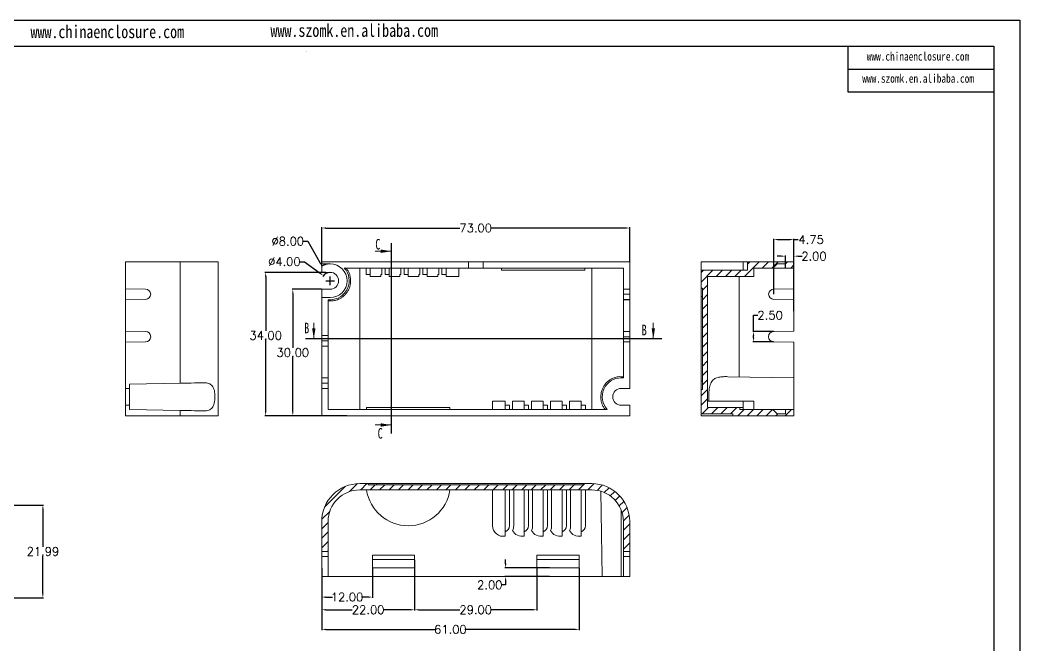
# Model space of a CAD drawing. Header units: inches. Extents: x 3130 to 3809, y 1126 to 1387.
# Drawn here: x 3572.3 to 3809.4, y 1238.6 to 1386.9 of the extents above; entities that cross this region are included whole.
import ezdxf

# ---------------------------------------------------------------- set-up
doc = ezdxf.new("R2010")
doc.units = ezdxf.units.IN
doc.header["$LTSCALE"] = 15
doc.linetypes.add('PHANTOM', pattern=[12.7, 6.35, -1.27, 1.27, -1.27, 1.27, -1.27])
doc.layers.add('10', color=7, linetype='Continuous')
doc.layers.add('文字', color=81, linetype='Continuous')
doc.styles.add('SLDTEXTSTYLE0', font='TXT', dxfattribs={"width": 0.75})
doc.styles.add('SLDTEXTSTYLE6', font='TXT', dxfattribs={"width": 0.7})
doc.styles.get("Standard").update_dxf_attribs({"font": 'txt', "bigfont": 'gbcbig.shx'})
doc.styles.add('宋体', font='', dxfattribs={"width": 0.8, "height": 3.5})
doc.styles.get('宋体').set_extended_font_data('SimSun')
doc.dimstyles.new('2.5', dxfattribs={"dimtxt": 2, "dimasz": 1, "dimexe": 0.18, "dimexo": 0.0625, "dimgap": 0.09, "dimtad": 0, "dimtih": 1, "dimtoh": 1, "dimzin": 0, "dimdsep": 46, "dimtxsty": 'Standard', "dimcen": 1, "dimadec": 0, "dimazin": 2, "dimtfac": 1, "dimtofl": 0, "dimtmove": 0, "dimatfit": 3, "dimfxl": 0, "dimtolj": 1, "dimtzin": 0, "dimarcsym": 0})

# ---------------------------------------------------------------- blocks, each defined once
blk = doc.blocks.new('SW_NOTE_0')
at = {"color": 0, "linetype": 'Continuous', "lineweight": 0, "char_height": 0.06, "attachment_point": 1, "style": 'SLDTEXTSTYLE0'}
for s, insert in [('INTERPRET GEOMETRIC', (0, 0.08)), ('TOLERANCING PER:', (0, -0.02))]:
    blk.add_mtext(s, dxfattribs=dict(at, insert=insert))
blk = doc.blocks.new('*D464')
at = {"color": 0, "lineweight": -2, "transparency": 16777216}
for p, q in [((3565.67, 1271.98), (3577.94, 1271.98)), ((3577.76, 1270.98), (3577.76, 1262.07)), ((3577.76, 1250.99), (3577.76, 1259.89)), ((3561.28, 1249.99), (3577.94, 1249.99))]:
    blk.add_line(p, q, dxfattribs=at)
at = {"color": 0, "transparency": 16777216}
for points in [[(3577.59, 1270.98), (3577.93, 1270.98), (3577.76, 1271.98)], [(3577.59, 1250.99), (3577.93, 1250.99), (3577.76, 1249.99)]]:
    blk.add_solid(points, dxfattribs=at)
at = {"layer": 'Defpoints', "color": 0, "transparency": 16777216}
for p in [(3565.61, 1271.98), (3577.76, 1271.98), (3561.22, 1249.99)]:
    blk.add_point(p, dxfattribs=at)
at = {"color": 0, "transparency": 16777216, "insert": (3577.76, 1260.98), "char_height": 2, "attachment_point": 5}
blk.add_mtext('\\A1;21.99', dxfattribs=at)
blk = doc.blocks.new('*D469')
at = {"color": 0, "lineweight": -2, "transparency": 16777216}
for p, q in [((3643.87, 1328.94), (3643.87, 1337.81)), ((3644.87, 1337.63), (3676.61, 1337.63)), ((3715.87, 1337.63), (3684.12, 1337.63)), ((3716.87, 1329.69), (3716.87, 1337.81))]:
    blk.add_line(p, q, dxfattribs=at)
at = {"color": 0, "transparency": 16777216}
for points in [[(3644.87, 1337.8), (3644.87, 1337.47), (3643.87, 1337.63)], [(3715.87, 1337.8), (3715.87, 1337.47), (3716.87, 1337.63)]]:
    blk.add_solid(points, dxfattribs=at)
at = {"layer": 'Defpoints', "color": 0, "transparency": 16777216}
for p in [(3643.87, 1337.63), (3643.87, 1328.88), (3716.87, 1329.63)]:
    blk.add_point(p, dxfattribs=at)
at = {"color": 0, "transparency": 16777216, "insert": (3680.37, 1337.63), "char_height": 2, "attachment_point": 5}
blk.add_mtext('\\A1;73.00', dxfattribs=at)
blk = doc.blocks.new('*D470')
at = {"color": 0, "lineweight": -2, "transparency": 16777216}
for p, q in [((3643.81, 1323.13), (3636.83, 1323.13)), ((3637.01, 1322.13), (3637.01, 1309.22)), ((3637.01, 1294.13), (3637.01, 1307.04)), ((3643.81, 1293.13), (3636.83, 1293.13))]:
    blk.add_line(p, q, dxfattribs=at)
at = {"color": 0, "transparency": 16777216}
for points in [[(3636.85, 1322.13), (3637.18, 1322.13), (3637.01, 1323.13)], [(3636.85, 1294.13), (3637.18, 1294.13), (3637.01, 1293.13)]]:
    blk.add_solid(points, dxfattribs=at)
at = {"layer": 'Defpoints', "color": 0, "transparency": 16777216}
for p in [(3637.01, 1323.13), (3643.87, 1323.13), (3643.87, 1293.13)]:
    blk.add_point(p, dxfattribs=at)
at = {"color": 0, "transparency": 16777216, "insert": (3637.01, 1308.13), "char_height": 2, "attachment_point": 5}
blk.add_mtext('\\A1;30.00', dxfattribs=at)
blk = doc.blocks.new('*D471')
at = {"color": 0, "lineweight": -2, "transparency": 16777216}
for p, q in [((3644.81, 1327.13), (3630.4, 1327.13)), ((3630.58, 1326.13), (3630.58, 1313.26)), ((3630.58, 1294.13), (3630.58, 1311.08)), ((3649.78, 1293.13), (3630.4, 1293.13))]:
    blk.add_line(p, q, dxfattribs=at)
at = {"color": 0, "transparency": 16777216}
for points in [[(3630.41, 1326.13), (3630.74, 1326.13), (3630.58, 1327.13)], [(3630.41, 1294.13), (3630.74, 1294.13), (3630.58, 1293.13)]]:
    blk.add_solid(points, dxfattribs=at)
at = {"layer": 'Defpoints', "color": 0, "transparency": 16777216}
for p in [(3630.58, 1327.13), (3644.87, 1327.13), (3649.84, 1293.13)]:
    blk.add_point(p, dxfattribs=at)
at = {"color": 0, "transparency": 16777216, "insert": (3630.58, 1312.17), "char_height": 2, "attachment_point": 5}
blk.add_mtext('\\A1;34.00', dxfattribs=at)
blk = doc.blocks.new('*D472')
at = {"color": 0, "lineweight": -2, "transparency": 16777216}
for p, q in [((3655.87, 1257.01), (3655.87, 1249.99)), ((3643.87, 1255.01), (3643.87, 1249.99)), ((3644.87, 1250.17), (3646.44, 1250.17)), ((3654.87, 1250.17), (3653.29, 1250.17))]:
    blk.add_line(p, q, dxfattribs=at)
at = {"color": 0, "transparency": 16777216}
for points in [[(3644.87, 1250.34), (3644.87, 1250), (3643.87, 1250.17)], [(3654.87, 1250.34), (3654.87, 1250), (3655.87, 1250.17)]]:
    blk.add_solid(points, dxfattribs=at)
at = {"layer": 'Defpoints', "color": 0, "transparency": 16777216}
for p in [(3655.87, 1257.07), (3643.87, 1255.07), (3655.87, 1250.17)]:
    blk.add_point(p, dxfattribs=at)
at = {"color": 0, "transparency": 16777216, "insert": (3649.87, 1250.17), "char_height": 2, "attachment_point": 5}
blk.add_mtext('\\A1;12.00', dxfattribs=at)
blk = doc.blocks.new('*D473')
at = {"color": 0, "lineweight": -2, "transparency": 16777216}
for p, q in [((3643.87, 1257.01), (3643.87, 1246.98)), ((3665.87, 1257.01), (3665.87, 1246.98)), ((3644.87, 1247.16), (3651.11, 1247.16)), ((3664.87, 1247.16), (3658.62, 1247.16))]:
    blk.add_line(p, q, dxfattribs=at)
at = {"color": 0, "transparency": 16777216}
for points in [[(3644.87, 1247.33), (3644.87, 1247), (3643.87, 1247.16)], [(3664.87, 1247.33), (3664.87, 1247), (3665.87, 1247.16)]]:
    blk.add_solid(points, dxfattribs=at)
at = {"layer": 'Defpoints', "color": 0, "transparency": 16777216}
for p in [(3643.87, 1257.07), (3665.87, 1257.07), (3643.87, 1247.16)]:
    blk.add_point(p, dxfattribs=at)
at = {"color": 0, "transparency": 16777216, "insert": (3654.87, 1247.16), "char_height": 2, "attachment_point": 5}
blk.add_mtext('\\A1;22.00', dxfattribs=at)
blk = doc.blocks.new('*D474')
at = {"color": 0, "lineweight": -2, "transparency": 16777216}
for p, q in [((3665.87, 1259.01), (3665.87, 1246.98)), ((3694.87, 1257.01), (3694.87, 1246.98)), ((3666.87, 1247.16), (3676.61, 1247.16)), ((3693.87, 1247.16), (3684.12, 1247.16))]:
    blk.add_line(p, q, dxfattribs=at)
at = {"color": 0, "transparency": 16777216}
for points in [[(3666.87, 1247.33), (3666.87, 1247), (3665.87, 1247.16)], [(3693.87, 1247.33), (3693.87, 1247), (3694.87, 1247.16)]]:
    blk.add_solid(points, dxfattribs=at)
at = {"layer": 'Defpoints', "color": 0, "transparency": 16777216}
for p in [(3665.87, 1259.07), (3694.87, 1257.07), (3694.87, 1247.16)]:
    blk.add_point(p, dxfattribs=at)
at = {"color": 0, "transparency": 16777216, "insert": (3680.37, 1247.16), "char_height": 2, "attachment_point": 5}
blk.add_mtext('\\A1;29.00', dxfattribs=at)
blk = doc.blocks.new('*D475')
at = {"color": 0, "lineweight": -2, "transparency": 16777216}
for p, q in [((3643.87, 1256.95), (3643.87, 1242.33)), ((3704.87, 1257.01), (3704.87, 1242.33)), ((3644.87, 1242.51), (3670.94, 1242.51)), ((3703.87, 1242.51), (3677.79, 1242.51))]:
    blk.add_line(p, q, dxfattribs=at)
at = {"color": 0, "transparency": 16777216}
for points in [[(3644.87, 1242.67), (3644.87, 1242.34), (3643.87, 1242.51)], [(3703.87, 1242.67), (3703.87, 1242.34), (3704.87, 1242.51)]]:
    blk.add_solid(points, dxfattribs=at)
at = {"layer": 'Defpoints', "color": 0, "transparency": 16777216}
for p in [(3643.87, 1257.01), (3704.87, 1257.07), (3643.87, 1242.51)]:
    blk.add_point(p, dxfattribs=at)
at = {"color": 0, "transparency": 16777216, "insert": (3674.37, 1242.51), "char_height": 2, "attachment_point": 5}
blk.add_mtext('\\A1;61.00', dxfattribs=at)
blk = doc.blocks.new('*D476')
at = {"color": 0, "lineweight": -2, "transparency": 16777216}
for p, q in [((3751.04, 1321.94), (3751.04, 1335.08)), ((3752.04, 1334.9), (3754.79, 1334.9)), ((3755.79, 1317.91), (3755.79, 1335.08)), ((3755.79, 1334.9), (3756.79, 1334.9))]:
    blk.add_line(p, q, dxfattribs=at)
at = {"color": 0, "transparency": 16777216}
for points in [[(3752.04, 1335.06), (3752.04, 1334.73), (3751.04, 1334.9)], [(3754.79, 1335.06), (3754.79, 1334.73), (3755.79, 1334.9)]]:
    blk.add_solid(points, dxfattribs=at)
at = {"layer": 'Defpoints', "color": 0, "transparency": 16777216}
for p in [(3751.04, 1334.9), (3751.04, 1321.88), (3755.79, 1317.85)]:
    blk.add_point(p, dxfattribs=at)
at = {"color": 0, "transparency": 16777216, "insert": (3759.88, 1334.9), "char_height": 2, "attachment_point": 5}
blk.add_mtext('\\A1;4.75', dxfattribs=at)
blk = doc.blocks.new('*D477')
at = {"color": 0, "lineweight": -2, "transparency": 16777216}
for p, q in [((3752.79, 1330.96), (3751.79, 1330.96)), ((3753.79, 1328.19), (3753.79, 1331.14)), ((3755.79, 1327.43), (3755.79, 1331.14)), ((3756.79, 1330.96), (3757.79, 1330.96))]:
    blk.add_line(p, q, dxfattribs=at)
at = {"color": 0, "transparency": 16777216}
for points in [[(3752.79, 1331.13), (3752.79, 1330.8), (3753.79, 1330.96)], [(3756.79, 1331.13), (3756.79, 1330.8), (3755.79, 1330.96)]]:
    blk.add_solid(points, dxfattribs=at)
at = {"layer": 'Defpoints', "color": 0, "transparency": 16777216}
for p in [(3755.79, 1330.96), (3753.79, 1328.13), (3755.79, 1327.37)]:
    blk.add_point(p, dxfattribs=at)
at = {"color": 0, "transparency": 16777216, "insert": (3760.55, 1330.96), "char_height": 2, "attachment_point": 5}
blk.add_mtext('\\A1;2.00', dxfattribs=at)
blk = doc.blocks.new('*D478')
at = {"color": 0, "lineweight": -2, "transparency": 16777216}
for p, q in [((3687.46, 1258.07), (3687.46, 1259.07)), ((3697.88, 1257.07), (3687.28, 1257.07)), ((3697.88, 1255.07), (3687.28, 1255.07)), ((3687.46, 1254.07), (3687.46, 1253.07)), ((3687.46, 1253.07), (3686.46, 1253.07))]:
    blk.add_line(p, q, dxfattribs=at)
at = {"color": 0, "transparency": 16777216}
for points in [[(3687.29, 1258.07), (3687.63, 1258.07), (3687.46, 1257.07)], [(3687.29, 1254.07), (3687.63, 1254.07), (3687.46, 1255.07)]]:
    blk.add_solid(points, dxfattribs=at)
at = {"layer": 'Defpoints', "color": 0, "transparency": 16777216}
for p in [(3697.95, 1257.07), (3687.46, 1255.07), (3697.95, 1255.07)]:
    blk.add_point(p, dxfattribs=at)
at = {"color": 0, "transparency": 16777216, "insert": (3683.7, 1253.07), "char_height": 2, "attachment_point": 5}
blk.add_mtext('\\A1;2.00', dxfattribs=at)
blk = doc.blocks.new('*D479')
at = {"color": 0, "lineweight": -2, "transparency": 16777216}
for p, q in [((3746.24, 1313.13), (3746.24, 1316.96)), ((3746.24, 1316.96), (3747.24, 1316.96)), ((3750.95, 1313.13), (3746.06, 1313.13)), ((3746.24, 1311.63), (3746.24, 1312.13)), ((3750.96, 1310.63), (3746.06, 1310.63))]:
    blk.add_line(p, q, dxfattribs=at)
at = {"color": 0, "transparency": 16777216}
for points in [[(3746.07, 1312.13), (3746.4, 1312.13), (3746.24, 1313.13)], [(3746.07, 1311.63), (3746.4, 1311.63), (3746.24, 1310.63)]]:
    blk.add_solid(points, dxfattribs=at)
at = {"layer": 'Defpoints', "color": 0, "transparency": 16777216}
for p in [(3746.24, 1313.13), (3751.02, 1313.13), (3751.02, 1310.63)]:
    blk.add_point(p, dxfattribs=at)
at = {"color": 0, "transparency": 16777216, "insert": (3750.16, 1316.96), "char_height": 2, "attachment_point": 5}
blk.add_mtext('\\A1;2.50', dxfattribs=at)
blk = doc.blocks.new('*D480')
at = {"color": 0, "lineweight": -2, "transparency": 16777216}
for p, q in [((3638.77, 1329.65), (3639.77, 1329.65)), ((3639.77, 1329.65), (3643.46, 1326.92)), ((3644.87, 1325.13), (3646.87, 1325.13)), ((3645.87, 1324.13), (3645.87, 1326.13))]:
    blk.add_line(p, q, dxfattribs=at)
blk.add_arc((3645.87, 1325.13), 2, 91.7905, 148.6081, dxfattribs=at)
at = {"color": 0, "transparency": 16777216}
blk.add_solid([(3643.56, 1327.05), (3643.36, 1326.78), (3644.26, 1326.32)], dxfattribs=at)
at = {"layer": 'Defpoints', "color": 0, "transparency": 16777216}
for p in [(3644.26, 1326.32), (3647.47, 1323.94)]:
    blk.add_point(p, dxfattribs=at)
at = {"color": 0, "transparency": 16777216, "insert": (3635.01, 1329.65), "char_height": 2, "attachment_point": 5}
blk.add_mtext('\\A1;∅4.00', dxfattribs=at)
blk = doc.blocks.new('*D481')
at = {"color": 0, "lineweight": -2, "transparency": 16777216}
for p, q in [((3639.58, 1334.51), (3640.58, 1334.51)), ((3640.58, 1334.51), (3643.41, 1329.49)), ((3644.87, 1325.13), (3646.87, 1325.13)), ((3645.87, 1324.13), (3645.87, 1326.13))]:
    blk.add_line(p, q, dxfattribs=at)
blk.add_arc((3645.87, 1325.13), 4, 90.8952, 122.0217, dxfattribs=at)
at = {"color": 0, "transparency": 16777216}
blk.add_solid([(3643.56, 1329.57), (3643.26, 1329.4), (3643.9, 1328.62)], dxfattribs=at)
at = {"layer": 'Defpoints', "color": 0, "transparency": 16777216}
for p in [(3643.9, 1328.62), (3647.83, 1321.65)]:
    blk.add_point(p, dxfattribs=at)
at = {"color": 0, "transparency": 16777216, "insert": (3635.82, 1334.51), "char_height": 2, "attachment_point": 5}
blk.add_mtext('\\A1;∅8.00', dxfattribs=at)

msp = doc.modelspace()

# ---------------------------------------------------------------- hatches: boundary and pattern name
at = {"linetype": 'Continuous', "lineweight": 0}
h = msp.add_hatch(dxfattribs=at)
h.set_pattern_fill('ANSI31', color=4, scale=0.5, style=0)
h.paths.add_polyline_path([(3755.79, 1329.632), (3744.79, 1329.632), (3744.79, 1327.632), (3733.79, 1327.632), (3733.79, 1323.382), (3734.09, 1323.382), (3734.09, 1299.382), (3733.79, 1299.382), (3733.79, 1293.632), (3741.29, 1293.632), (3741.29, 1293.132), (3755.79, 1293.132), (3755.79, 1294.632), (3753.79, 1294.632), (3753.79, 1293.632), (3751.79, 1293.632), (3750.79, 1294.632), (3742.956, 1294.632), (3742.956, 1295.132), (3735.29, 1295.132), (3735.29, 1326.132), (3746.29, 1326.132), (3746.29, 1328.132), (3750.79, 1328.132), (3751.79, 1329.132), (3753.79, 1329.132), (3753.79, 1328.132), (3755.79, 1328.132)], flags=0)
h = msp.add_hatch(dxfattribs=at)
h.set_pattern_fill('ANSI31', color=4, scale=0.5, style=0)
edge = h.paths.add_edge_path(flags=0)
edge.add_arc((3652.868, 1268.073), 7.5, 90, 180, ccw=False)
edge.add_line((3652.868, 1275.573), (3707.868, 1275.573))
edge.add_arc((3707.868, 1268.073), 7.5, 0, 90, ccw=False)
edge.add_line((3715.368, 1268.073), (3715.368, 1260.968))
edge.add_line((3715.368, 1260.968), (3716.868, 1260.968))
edge.add_line((3716.868, 1260.968), (3716.868, 1268.073))
edge.add_arc((3707.868, 1268.073), 9, 0, 90)
edge.add_line((3707.868, 1277.073), (3705.868, 1277.073))
edge.add_line((3705.868, 1277.073), (3705.868, 1276.773))
edge.add_line((3705.868, 1276.773), (3654.868, 1276.773))
edge.add_line((3654.868, 1276.773), (3654.868, 1277.073))
edge.add_line((3654.868, 1277.073), (3652.868, 1277.073))
edge.add_arc((3652.868, 1268.073), 9, 90, 180)
edge.add_line((3643.868, 1268.073), (3643.868, 1260.968))
edge.add_line((3643.868, 1260.968), (3645.368, 1260.968))
edge.add_line((3645.368, 1260.968), (3645.368, 1268.073))

# ---------------------------------------------------------------- linework, layer by layer
for p, q in [((3439.877, 1386.93), (3809.392, 1386.93)), ((3809.392, 1386.93), (3809.392, 1125.657)), ((3449.438, 1380.709), (3803.171, 1380.709)), ((3768.611, 1380.709), (3768.611, 1369.909)), ((3803.171, 1380.709), (3803.171, 1131.877)), ((3768.611, 1375.309), (3803.171, 1375.309)), ((3768.611, 1369.909), (3803.171, 1369.909))]:
    msp.add_line(p, q)
at = {"color": 1, "linetype": 'PHANTOM', "lineweight": 30}
for p, q in [((3660.368, 1288.953), (3660.368, 1334.01)), ((3724.471, 1311.382), (3639.984, 1311.382))]:
    msp.add_line(p, q, dxfattribs=at)
at = {"color": 7, "linetype": 'Continuous', "lineweight": 0}
for p, q in [((3656.568, 1332.131), (3660.368, 1332.131)), ((3641.984, 1315.182), (3641.984, 1311.382)), ((3722.471, 1315.182), (3722.471, 1311.382)), ((3656.568, 1290.953), (3660.368, 1290.953))]:
    msp.add_line(p, q, dxfattribs=at)
at = {"color": 7, "linetype": 'Continuous', "lineweight": 15}
for p, q in [((3597.327, 1329.632), (3597.327, 1320.632)), ((3610.327, 1329.632), (3597.327, 1329.632)), ((3610.327, 1300.859), (3610.327, 1329.632)), ((3610.327, 1329.632), (3619.327, 1329.632)), ((3619.327, 1329.632), (3619.327, 1293.132)), ((3643.868, 1328.132), (3643.868, 1329.632)), ((3643.868, 1329.632), (3678.618, 1329.632)), ((3645.868, 1329.132), (3643.868, 1329.132)), ((3643.868, 1329.132), (3643.868, 1327.132)), ((3649.222, 1328.132), (3678.618, 1328.132)), ((3652.868, 1294.632), (3652.868, 1328.132)), ((3654.368, 1328.132), (3654.368, 1326.632)), ((3655.368, 1328.132), (3655.368, 1326.132)), ((3658.118, 1328.132), (3658.118, 1326.632)), ((3658.868, 1328.132), (3658.868, 1326.632)), ((3659.868, 1328.132), (3659.868, 1326.132)), ((3662.618, 1328.132), (3662.618, 1326.632)), ((3663.368, 1328.132), (3663.368, 1326.632)), ((3664.368, 1328.132), (3664.368, 1326.132)), ((3667.118, 1328.132), (3667.118, 1326.632)), ((3667.868, 1328.132), (3667.868, 1326.632)), ((3668.868, 1328.132), (3668.868, 1326.132)), ((3671.618, 1328.132), (3671.618, 1326.632)), ((3672.368, 1328.132), (3672.368, 1326.632)), ((3673.368, 1328.132), (3673.368, 1326.132)), ((3676.368, 1326.132), (3676.368, 1328.132)), ((3678.618, 1329.632), (3678.618, 1328.132)), ((3678.618, 1329.632), (3682.118, 1329.632)), ((3678.618, 1328.132), (3682.118, 1328.132)), ((3682.118, 1329.632), (3682.118, 1328.132)), ((3682.118, 1329.632), (3716.868, 1329.632)), ((3682.118, 1328.132), (3715.368, 1328.132)), ((3686.481, 1328.132), (3686.481, 1327.632)), ((3686.481, 1327.632), (3706.255, 1327.632)), ((3706.255, 1327.632), (3706.255, 1328.132)), ((3707.868, 1328.132), (3707.868, 1294.632)), ((3715.368, 1328.132), (3715.368, 1323.132)), ((3716.868, 1329.632), (3716.868, 1323.132)), ((3743.79, 1329.632), (3733.79, 1329.632)), ((3733.79, 1327.632), (3733.79, 1329.632)), ((3733.79, 1327.632), (3733.79, 1323.382)), ((3733.79, 1327.632), (3744.79, 1327.632)), ((3743.79, 1327.632), (3743.79, 1329.632)), ((3744.79, 1329.632), (3743.79, 1329.632)), ((3744.79, 1329.632), (3744.79, 1327.632)), ((3755.79, 1329.632), (3744.79, 1329.632)), ((3750.79, 1328.132), (3746.29, 1328.132)), ((3746.29, 1328.132), (3746.29, 1326.132)), ((3751.79, 1329.132), (3750.79, 1328.132)), ((3750.79, 1328.132), (3753.79, 1328.132)), ((3753.79, 1329.132), (3751.79, 1329.132)), ((3753.79, 1329.132), (3753.79, 1328.132)), ((3755.79, 1328.132), (3753.79, 1328.132)), ((3755.79, 1329.632), (3755.79, 1328.132)), ((3755.79, 1328.132), (3755.79, 1323.215)), ((3643.868, 1327.132), (3645.868, 1327.132)), ((3655.368, 1326.632), (3654.368, 1326.632)), ((3655.368, 1326.132), (3657.868, 1326.132)), ((3658.118, 1326.632), (3657.868, 1326.632)), ((3657.868, 1326.632), (3657.868, 1326.132)), ((3659.868, 1326.632), (3658.868, 1326.632)), ((3659.868, 1326.132), (3662.368, 1326.132)), ((3662.618, 1326.632), (3662.368, 1326.632)), ((3662.368, 1326.632), (3662.368, 1326.132)), ((3664.368, 1326.632), (3663.368, 1326.632)), ((3664.368, 1326.132), (3666.868, 1326.132)), ((3667.118, 1326.632), (3666.868, 1326.632)), ((3666.868, 1326.632), (3666.868, 1326.132)), ((3668.868, 1326.632), (3667.868, 1326.632)), ((3668.868, 1326.132), (3671.368, 1326.132)), ((3671.618, 1326.632), (3671.368, 1326.632)), ((3671.368, 1326.632), (3671.368, 1326.132)), ((3673.368, 1326.632), (3672.368, 1326.632)), ((3673.368, 1326.132), (3676.368, 1326.132)), ((3735.29, 1326.132), (3746.29, 1326.132)), ((3735.29, 1326.132), (3735.29, 1295.132)), ((3597.327, 1323.215), (3602.101, 1323.132)), ((3645.868, 1323.132), (3643.868, 1323.132)), ((3643.868, 1323.132), (3643.868, 1321.132)), ((3715.368, 1323.132), (3716.868, 1323.132)), ((3715.368, 1321.923), (3715.368, 1323.132)), ((3716.868, 1323.132), (3716.868, 1321.923)), ((3733.79, 1323.382), (3734.09, 1323.382)), ((3733.79, 1323.382), (3733.79, 1321.382)), ((3734.09, 1299.382), (3734.09, 1323.382)), ((3755.79, 1323.215), (3751.017, 1323.132)), ((3597.327, 1320.632), (3602.099, 1320.715)), ((3597.327, 1320.632), (3597.327, 1310.549)), ((3643.868, 1312.132), (3643.868, 1322.132)), ((3643.868, 1321.132), (3645.868, 1321.132)), ((3645.368, 1320.632), (3645.868, 1320.632)), ((3645.368, 1312.132), (3645.368, 1320.632)), ((3645.868, 1320.358), (3645.868, 1320.632)), ((3716.868, 1321.923), (3715.368, 1321.923)), ((3715.368, 1320.715), (3715.368, 1321.923)), ((3715.368, 1320.715), (3715.368, 1320.632)), ((3716.868, 1320.715), (3715.368, 1320.715)), ((3715.368, 1320.632), (3716.868, 1320.632)), ((3715.368, 1320.632), (3715.368, 1313.132)), ((3716.868, 1321.923), (3716.868, 1320.715)), ((3716.868, 1320.632), (3716.868, 1320.715)), ((3716.868, 1320.632), (3716.868, 1313.132)), ((3734.09, 1321.382), (3733.79, 1321.382)), ((3733.79, 1321.382), (3733.79, 1301.382)), ((3751.019, 1320.715), (3755.79, 1320.632)), ((3755.79, 1320.632), (3751.019, 1320.715)), ((3755.79, 1320.632), (3755.79, 1313.215)), ((3597.327, 1313.215), (3602.101, 1313.132)), ((3645.368, 1312.132), (3643.868, 1312.132)), ((3643.868, 1310.882), (3643.868, 1312.132)), ((3645.368, 1312.132), (3645.368, 1310.882)), ((3715.368, 1313.132), (3716.868, 1313.132)), ((3715.368, 1311.882), (3715.368, 1313.132)), ((3716.868, 1311.882), (3715.368, 1311.882)), ((3715.368, 1310.632), (3715.368, 1311.882)), ((3716.868, 1313.132), (3716.868, 1311.882)), ((3716.868, 1311.882), (3716.868, 1310.632)), ((3755.79, 1313.215), (3751.017, 1313.132)), ((3597.327, 1310.549), (3602.099, 1310.632)), ((3597.327, 1310.549), (3597.327, 1299.632)), ((3643.868, 1310.882), (3645.368, 1310.882)), ((3643.868, 1309.632), (3643.868, 1310.882)), ((3643.868, 1302.132), (3643.868, 1309.632)), ((3645.368, 1309.632), (3643.868, 1309.632)), ((3645.368, 1310.882), (3645.368, 1309.632)), ((3645.368, 1302.132), (3645.368, 1309.632)), ((3715.368, 1310.632), (3715.368, 1302.132)), ((3715.368, 1310.632), (3716.868, 1310.632)), ((3716.868, 1310.632), (3716.868, 1299.632)), ((3755.79, 1310.549), (3751.019, 1310.632)), ((3755.79, 1310.549), (3755.79, 1302.132)), ((3645.368, 1302.132), (3643.868, 1302.132)), ((3643.868, 1300.882), (3643.868, 1302.132)), ((3645.368, 1302.132), (3645.368, 1300.882)), ((3714.868, 1302.406), (3714.868, 1302.132)), ((3715.368, 1302.132), (3714.868, 1302.132)), ((3740.098, 1302.406), (3755.79, 1302.132)), ((3755.79, 1302.132), (3755.79, 1294.632)), ((3598.327, 1299.632), (3597.327, 1299.632)), ((3597.327, 1295.632), (3597.327, 1299.632)), ((3610.327, 1300.859), (3598.327, 1300.649)), ((3598.327, 1299.632), (3598.327, 1300.649)), ((3598.327, 1295.632), (3598.327, 1299.632)), ((3643.868, 1300.882), (3645.368, 1300.882)), ((3643.868, 1299.632), (3643.868, 1300.882)), ((3643.868, 1293.132), (3643.868, 1299.632)), ((3645.368, 1299.632), (3643.868, 1299.632)), ((3645.368, 1300.882), (3645.368, 1299.632)), ((3645.368, 1294.632), (3645.368, 1299.632)), ((3714.868, 1299.632), (3716.868, 1299.632)), ((3734.09, 1301.382), (3733.79, 1301.382)), ((3733.79, 1301.382), (3733.79, 1299.382)), ((3733.79, 1299.382), (3733.79, 1293.632)), ((3734.09, 1299.382), (3733.79, 1299.382)), ((3598.327, 1295.632), (3597.327, 1295.632)), ((3597.327, 1295.632), (3597.327, 1293.132)), ((3598.327, 1294.614), (3598.327, 1295.632)), ((3610.327, 1294.405), (3598.327, 1294.614)), ((3610.327, 1293.132), (3610.327, 1294.405)), ((3711.513, 1294.632), (3645.368, 1294.632)), ((3654.481, 1295.132), (3654.481, 1294.632)), ((3674.255, 1295.132), (3654.481, 1295.132)), ((3674.255, 1294.632), (3674.255, 1295.132)), ((3684.368, 1296.632), (3684.368, 1294.632)), ((3687.368, 1296.632), (3684.368, 1296.632)), ((3687.368, 1294.632), (3687.368, 1296.632)), ((3687.368, 1295.632), (3688.368, 1295.632)), ((3688.368, 1294.632), (3688.368, 1295.632)), ((3689.118, 1294.632), (3689.118, 1296.632)), ((3691.868, 1296.632), (3689.118, 1296.632)), ((3691.868, 1294.632), (3691.868, 1296.632)), ((3691.868, 1295.632), (3692.868, 1295.632)), ((3692.868, 1294.632), (3692.868, 1295.632)), ((3693.618, 1294.632), (3693.618, 1296.632)), ((3696.368, 1296.632), (3693.618, 1296.632)), ((3696.368, 1294.632), (3696.368, 1296.632)), ((3696.368, 1295.632), (3697.368, 1295.632)), ((3697.368, 1294.632), (3697.368, 1295.632)), ((3698.118, 1294.632), (3698.118, 1296.632)), ((3700.868, 1296.632), (3698.118, 1296.632)), ((3700.868, 1294.632), (3700.868, 1296.632)), ((3700.868, 1295.632), (3701.868, 1295.632)), ((3701.868, 1294.632), (3701.868, 1295.632)), ((3702.618, 1294.632), (3702.618, 1296.632)), ((3705.368, 1296.632), (3702.618, 1296.632)), ((3705.368, 1294.632), (3705.368, 1296.632)), ((3705.368, 1295.632), (3706.368, 1295.632)), ((3706.368, 1294.632), (3706.368, 1295.632)), ((3716.868, 1295.632), (3714.868, 1295.632)), ((3716.868, 1295.632), (3716.868, 1293.132)), ((3743.79, 1296.632), (3735.29, 1296.632)), ((3742.956, 1295.132), (3735.29, 1295.132)), ((3742.956, 1295.132), (3742.956, 1294.632)), ((3743.79, 1295.132), (3742.956, 1295.132)), ((3742.956, 1294.632), (3750.79, 1294.632)), ((3743.79, 1296.632), (3743.79, 1294.632)), ((3746.29, 1296.632), (3743.79, 1296.632)), ((3743.79, 1294.632), (3743.79, 1295.132)), ((3746.29, 1294.632), (3746.29, 1296.632)), ((3750.79, 1294.632), (3751.79, 1293.632)), ((3750.79, 1294.632), (3753.79, 1294.632)), ((3753.79, 1293.632), (3753.79, 1294.632)), ((3753.79, 1294.632), (3755.79, 1294.632)), ((3755.79, 1294.632), (3755.79, 1293.132)), ((3610.327, 1293.132), (3597.327, 1293.132)), ((3619.327, 1293.132), (3610.327, 1293.132)), ((3716.868, 1293.132), (3643.868, 1293.132)), ((3741.29, 1293.632), (3733.79, 1293.632)), ((3733.79, 1293.132), (3733.79, 1293.632)), ((3733.79, 1293.132), (3741.29, 1293.132)), ((3741.29, 1293.632), (3741.29, 1293.132)), ((3741.29, 1293.132), (3755.79, 1293.132)), ((3751.79, 1293.632), (3753.79, 1293.632)), ((3652.868, 1277.073), (3654.868, 1277.073)), ((3652.868, 1275.573), (3707.868, 1275.573)), ((3654.868, 1277.073), (3654.868, 1276.773)), ((3656.868, 1277.073), (3654.868, 1277.073)), ((3705.868, 1276.773), (3654.868, 1276.773)), ((3656.868, 1276.773), (3656.868, 1277.073)), ((3703.868, 1277.073), (3656.868, 1277.073)), ((3684.368, 1267.073), (3684.368, 1275.573)), ((3687.368, 1275.573), (3687.368, 1264.623)), ((3688.368, 1267.073), (3688.368, 1275.573)), ((3689.368, 1267.073), (3689.368, 1275.573)), ((3691.868, 1275.573), (3691.868, 1264.623)), ((3692.868, 1267.073), (3692.868, 1275.573)), ((3693.868, 1267.073), (3693.868, 1275.573)), ((3696.368, 1275.573), (3696.368, 1264.623)), ((3697.368, 1267.073), (3697.368, 1275.573)), ((3698.368, 1267.073), (3698.368, 1275.573)), ((3700.868, 1275.573), (3700.868, 1264.623)), ((3701.868, 1267.073), (3701.868, 1275.573)), ((3702.868, 1267.073), (3702.868, 1275.573)), ((3703.868, 1276.773), (3703.868, 1277.073)), ((3705.868, 1277.073), (3703.868, 1277.073)), ((3705.368, 1275.573), (3705.368, 1264.623)), ((3705.868, 1276.773), (3705.868, 1277.073)), ((3705.868, 1277.073), (3707.868, 1277.073)), ((3706.368, 1267.073), (3706.368, 1275.573)), ((3710.015, 1275.259), (3710.368, 1255.073)), ((3714.868, 1270.765), (3714.868, 1255.073)), ((3643.868, 1260.968), (3643.868, 1268.073)), ((3645.368, 1260.968), (3645.368, 1268.073)), ((3715.368, 1268.073), (3715.368, 1260.968)), ((3716.868, 1268.073), (3716.868, 1260.968)), ((3645.368, 1260.968), (3643.868, 1260.968)), ((3643.868, 1259.823), (3643.868, 1260.968)), ((3645.368, 1259.823), (3643.868, 1259.823)), ((3643.868, 1259.823), (3643.868, 1255.073)), ((3645.368, 1260.968), (3645.368, 1259.823)), ((3645.368, 1255.073), (3645.368, 1259.823)), ((3655.868, 1257.073), (3655.868, 1260.073)), ((3655.868, 1260.073), (3665.868, 1260.073)), ((3655.868, 1259.073), (3665.868, 1259.073)), ((3665.868, 1260.073), (3665.868, 1257.073)), ((3694.868, 1257.073), (3694.868, 1260.073)), ((3694.868, 1260.073), (3704.868, 1260.073)), ((3694.868, 1259.073), (3704.868, 1259.073)), ((3704.868, 1260.073), (3704.868, 1257.073)), ((3716.868, 1260.968), (3715.368, 1260.968)), ((3715.368, 1259.823), (3715.368, 1260.968)), ((3716.868, 1259.823), (3715.368, 1259.823)), ((3715.368, 1259.823), (3715.368, 1255.073)), ((3716.868, 1260.968), (3716.868, 1259.823)), ((3716.868, 1255.073), (3716.868, 1259.823)), ((3665.868, 1257.073), (3655.868, 1257.073)), ((3704.868, 1257.073), (3694.868, 1257.073)), ((3645.368, 1255.073), (3643.868, 1255.073)), ((3710.368, 1255.073), (3645.368, 1255.073)), ((3714.868, 1255.073), (3710.368, 1255.073)), ((3715.368, 1255.073), (3714.868, 1255.073)), ((3715.368, 1255.073), (3716.868, 1255.073))]:
    msp.add_line(p, q, dxfattribs=at)
at = {"color": 8, "linetype": 'Continuous', "lineweight": 15}
msp.add_line((3742.79, 1302.359), (3742.79, 1326.132), dxfattribs=at)
at = {"color": 7, "linetype": 'Continuous', "lineweight": 15, "flags": 128}
for points in [[(3615.984, 1300.958), (3615.279, 1300.945), (3614.527, 1300.932), (3613.736, 1300.918), (3612.912, 1300.904), (3612.064, 1300.889), (3611.2, 1300.874), (3610.327, 1300.859)], [(3610.327, 1294.405), (3611.2, 1294.39), (3612.064, 1294.375), (3612.912, 1294.36), (3613.736, 1294.346), (3614.527, 1294.332), (3615.279, 1294.319), (3615.984, 1294.306)]]:
    msp.add_lwpolyline(points, dxfattribs=at)
at = {"color": 7, "linetype": 'Continuous', "lineweight": 15}
for centre, radius, start, end in [((3645.868, 1325.132), 4, 270, 90), ((3645.868, 1325.132), 4.5, 270, 41.80771), ((3645.868, 1325.132), 2, 270, 90), ((3602.077, 1321.882), 1.25, 1.90491, 90), ((3751.04, 1321.882), 1.25, 90, 178.09509), ((3751.04, 1321.882), 1.25, 90, 178.09509), ((3602.077, 1321.965), 1.25, 271, 358.09509), ((3751.04, 1321.965), 1.25, 181.90491, 269), ((3751.04, 1321.965), 1.25, 181.90491, 269), ((3602.077, 1311.882), 1.25, 0, 90), ((3602.077, 1311.882), 1.25, 270, 0), ((3751.04, 1311.882), 1.25, 90, 180), ((3751.04, 1311.882), 1.25, 90, 180), ((3751.04, 1311.882), 1.25, 180, 270), ((3751.04, 1311.882), 1.25, 180, 270), ((3714.868, 1297.632), 4.5, 90, 221.80771), ((3714.868, 1297.632), 2, 90, 270), ((3652.868, 1268.073), 9, 90, 180), ((3652.868, 1268.073), 7.5, 90, 180), ((3664.368, 1277.073), 10, 188.62693, 351.37307), ((3707.868, 1268.073), 9, 0, 90), ((3707.868, 1268.073), 7.5, 0, 90), ((3686.868, 1267.073), 2.5, 180, 281.53696), ((3686.868, 1267.073), 1.5, 289.47122, 0), ((3686.868, 1267.073), 2.5, 334.15807, 0), ((3691.368, 1267.073), 2.5, 205.84193, 281.53696), ((3691.368, 1267.073), 1.5, 289.47122, 0), ((3691.368, 1267.073), 2.5, 334.15807, 0), ((3695.868, 1267.073), 2.5, 205.84193, 281.53696), ((3695.868, 1267.073), 1.5, 289.47122, 0), ((3695.868, 1267.073), 2.5, 334.15807, 0), ((3700.368, 1267.073), 2.5, 205.84193, 281.53696), ((3700.368, 1267.073), 1.5, 289.47122, 0), ((3700.368, 1267.073), 2.5, 334.15807, 0), ((3704.868, 1267.073), 2.5, 205.84193, 281.53696), ((3704.868, 1267.073), 1.5, 289.47122, 0)]:
    msp.add_arc(centre, radius, start, end, dxfattribs=at)
for centre, start_param, end_param in [((3652.868, 1320.405), 3.1415927, 3.5088007), ((3707.868, 1302.359), 0, 0.367208)]:
    msp.add_ellipse(centre, major_axis=(7.5, 0), ratio=0.0174551, start_param=start_param, end_param=end_param, dxfattribs=at)
for points, knots in [([(3649.673, 1328.132), (3649.831, 1327.933), (3649.976, 1327.72), (3650.231, 1327.264), (3650.342, 1327.022), (3650.522, 1326.528), (3650.591, 1326.273), (3650.688, 1325.748), (3650.715, 1325.482), (3650.724, 1324.953), (3650.707, 1324.689), (3650.629, 1324.16), (3650.568, 1323.901), (3650.407, 1323.401), (3650.306, 1323.158), (3650.064, 1322.689), (3649.927, 1322.469), (3649.623, 1322.059), (3649.456, 1321.869), (3649.099, 1321.52), (3648.914, 1321.366), (3648.536, 1321.094), (3648.341, 1320.976), (3647.956, 1320.776), (3647.768, 1320.695), (3647.403, 1320.562), (3647.225, 1320.511), (3646.893, 1320.433), (3646.737, 1320.406), (3646.305, 1320.352), (3646.06, 1320.349), (3645.868, 1320.358)], [0, 0, 0, 0, 0.0625, 0.0625, 0.125, 0.125, 0.1875, 0.1875, 0.25, 0.25, 0.3125, 0.3125, 0.375, 0.375, 0.4375, 0.4375, 0.5, 0.5, 0.5625, 0.5625, 0.625, 0.625, 0.6875, 0.6875, 0.75, 0.75, 0.8125, 0.8125, 0.875, 0.875, 1, 1, 1, 1]), ([(3711.063, 1294.632), (3710.904, 1294.831), (3710.76, 1295.044), (3710.504, 1295.499), (3710.393, 1295.742), (3710.214, 1296.236), (3710.144, 1296.491), (3710.047, 1297.015), (3710.021, 1297.282), (3710.011, 1297.811), (3710.028, 1298.075), (3710.107, 1298.604), (3710.167, 1298.863), (3710.329, 1299.363), (3710.429, 1299.605), (3710.671, 1300.075), (3710.809, 1300.295), (3711.113, 1300.704), (3711.279, 1300.895), (3711.636, 1301.244), (3711.822, 1301.398), (3712.2, 1301.67), (3712.395, 1301.788), (3712.779, 1301.988), (3712.968, 1302.069), (3713.333, 1302.202), (3713.51, 1302.253), (3713.843, 1302.331), (3713.998, 1302.358), (3714.431, 1302.412), (3714.676, 1302.415), (3714.868, 1302.406)], [0, 0, 0, 0, 0.0625, 0.0625, 0.125, 0.125, 0.1875, 0.1875, 0.25, 0.25, 0.3125, 0.3125, 0.375, 0.375, 0.4375, 0.4375, 0.5, 0.5, 0.5625, 0.5625, 0.625, 0.625, 0.6875, 0.6875, 0.75, 0.75, 0.8125, 0.8125, 0.875, 0.875, 1, 1, 1, 1]), ([(3735.641, 1296.632), (3735.635, 1296.711), (3735.608, 1297.037), (3735.6, 1297.634), (3735.616, 1298.402), (3735.674, 1299.155), (3735.779, 1299.866), (3735.944, 1300.505), (3736.174, 1301.052), (3736.479, 1301.495), (3736.853, 1301.839), (3737.304, 1302.089), (3737.891, 1302.28), (3738.64, 1302.388), (3739.416, 1302.415), (3739.918, 1302.408), (3740.098, 1302.406)], [0, 0, 0, 0, 0.02354727, 0.09649209, 0.1694369, 0.24375456, 0.31805862, 0.39110235, 0.46413272, 0.53405608, 0.6040014, 0.67436431, 0.74477462, 0.84448127, 0.94430281, 1, 1, 1, 1]), ([(3615.984, 1294.306), (3616.381, 1294.299), (3616.743, 1294.338), (3617.235, 1294.511), (3617.389, 1294.588), (3617.668, 1294.785), (3617.796, 1294.907), (3618.022, 1295.196), (3618.118, 1295.36), (3618.284, 1295.733), (3618.352, 1295.944), (3618.459, 1296.388), (3618.498, 1296.625), (3618.55, 1297.121), (3618.563, 1297.372), (3618.563, 1297.753), (3618.56, 1297.882), (3618.548, 1298.134), (3618.538, 1298.259), (3618.5, 1298.627), (3618.46, 1298.868), (3618.354, 1299.314), (3618.287, 1299.521), (3618.12, 1299.9), (3618.023, 1300.066), (3617.798, 1300.355), (3617.67, 1300.477), (3617.39, 1300.675), (3617.236, 1300.753), (3616.744, 1300.926), (3616.381, 1300.965), (3615.984, 1300.958)], [0, 0, 0, 0, 0.125, 0.125, 0.1875, 0.1875, 0.25, 0.25, 0.3125, 0.3125, 0.375, 0.375, 0.4375, 0.4375, 0.5, 0.5, 0.53125, 0.53125, 0.5625, 0.5625, 0.625, 0.625, 0.6875, 0.6875, 0.75, 0.75, 0.8125, 0.8125, 0.875, 0.875, 1, 1, 1, 1])]:
    msp.add_open_spline(points, degree=3, knots=knots, dxfattribs=at)
at = {"color": 7, "linetype": 'Continuous', "lineweight": 0}
for points in [[(3660.368, 1332.131), (3657.868, 1332.531), (3657.868, 1331.731)], [(3641.984, 1311.382), (3642.384, 1313.882), (3641.584, 1313.882)], [(3722.471, 1311.382), (3722.871, 1313.882), (3722.071, 1313.882)], [(3660.368, 1290.953), (3657.868, 1291.353), (3657.868, 1290.553)]]:
    msp.add_solid(points, dxfattribs=at)

# ---------------------------------------------------------------- block references
at = {"layer": '10'}
msp.add_blockref('SW_NOTE_0', (3640.169, 1379.596), dxfattribs=at)

# ---------------------------------------------------------------- texts
at = {"color": 7, "linetype": 'Continuous', "char_height": 2.5, "attachment_point": 1, "style": 'SLDTEXTSTYLE6'}
for s, insert in [('C', (3656.568, 1335.039)), ('B', (3639.707, 1315.182)), ('B', (3719.719, 1314.719)), ('C', (3657.121, 1290.232))]:
    msp.add_mtext(s, dxfattribs=dict(at, insert=insert))
at = {"layer": '文字', "color": 0, "attachment_point": 1, "style": '宋体'}
for s, insert, char_height, width in [('www.chinaenclosure.com', (3574.827, 1385.676), 3.04128, 53.43237), ('www.szomk.en.alibaba.com', (3631.712, 1385.977), 3.04128, 53.43237), ('www.chinaenclosure.com', (3773.064, 1379.342), 2.02752, 35.62158), ('www.szomk.en.alibaba.com', (3772.004, 1374.091), 2.02752, 35.62158)]:
    msp.add_mtext(s, dxfattribs=dict(at, insert=insert, char_height=char_height, width=width))

# ---------------------------------------------------------------- dimensions: what is measured, and where the dimension line sits
for base, p1, p2, picture, middle in [((3643.868, 1337.633), (3716.868, 1329.632), (3643.868, 1328.882), '*D469', (3680.368, 1337.633)), ((3755.79, 1330.965), (3753.79, 1328.132), (3755.79, 1327.367), '*D477', (3760.547, 1330.965)), ((3694.868, 1247.164), (3665.868, 1259.073), (3694.868, 1257.073), '*D474', (3680.368, 1247.164)), ((3655.868, 1250.171), (3643.868, 1255.073), (3655.868, 1257.073), '*D472', (3649.868, 1250.171)), ((3643.868, 1247.164), (3665.868, 1257.073), (3643.868, 1257.073), '*D473', (3654.868, 1247.164)), ((3643.868, 1242.506), (3704.868, 1257.073), (3643.868, 1257.01), '*D475', (3674.368, 1242.506))]:
    dim = msp.add_linear_dim(base=base, p1=p1, p2=p2, dimstyle='2.5')
    dim.commit()
    dim.dimension.update_dxf_attribs({"geometry": picture, "text_midpoint": middle})
for p1, p2, picture, middle in [((3647.834, 1321.649), (3643.902, 1328.615), '*D481', (3635.82, 1334.506)), ((3647.475, 1323.941), (3644.261, 1326.323), '*D480', (3635.01, 1329.655))]:
    dim = msp.add_diameter_dim_2p(p1=p1, p2=p2, dimstyle='2.5')
    dim.commit()
    dim.dimension.update_dxf_attribs({"geometry": picture, "text_midpoint": middle, "dimtype": 163})
dim = msp.add_linear_dim(base=(3751.04, 1334.898), p1=(3755.79, 1317.848), p2=(3751.04, 1321.882), dimstyle='2.5')
dim.commit()
dim.dimension.update_dxf_attribs({"geometry": '*D476', "text_midpoint": (3759.88, 1334.898), "dimtype": 160})
for base, p1, p2, picture, middle in [((3630.577, 1327.132), (3649.842, 1293.132), (3644.868, 1327.132), '*D471', (3630.577, 1312.167)), ((3746.235, 1313.132), (3751.019, 1310.632), (3751.017, 1313.132), '*D479', (3750.158, 1316.959))]:
    dim = msp.add_linear_dim(base=base, p1=p1, p2=p2, angle=90, dimstyle='2.5')
    dim.commit()
    dim.dimension.update_dxf_attribs({"geometry": picture, "text_midpoint": middle, "dimtype": 160})
for base, p1, p2, picture, middle in [((3637.012, 1323.132), (3643.868, 1293.132), (3643.868, 1323.132), '*D470', (3637.012, 1308.132)), ((3577.762, 1271.979), (3561.218, 1249.987), (3565.607, 1271.979), '*D464', (3577.762, 1260.983)), ((3687.46, 1255.073), (3697.946, 1257.073), (3697.946, 1255.073), '*D478', (3683.703, 1253.073))]:
    dim = msp.add_linear_dim(base=base, p1=p1, p2=p2, angle=90, dimstyle='2.5')
    dim.commit()
    dim.dimension.update_dxf_attribs({"geometry": picture, "text_midpoint": middle})

doc.saveas('drawing.dxf')
